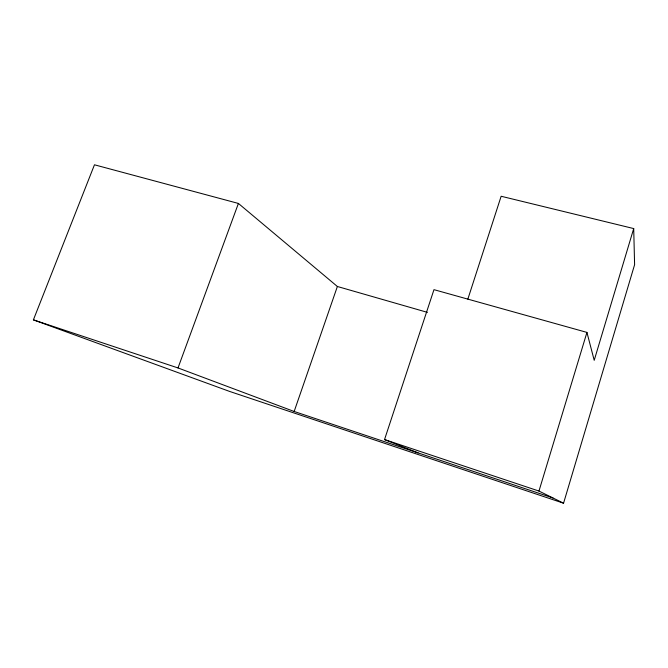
<?xml version="1.0" encoding="UTF-8"?>
<svg xmlns="http://www.w3.org/2000/svg" width="668" height="668" viewBox="0 0 668 668"><rect width="100%" height="100%" fill="white"/><g stroke="black" fill="none" stroke-linecap="round" stroke-linejoin="round"><path stroke-width="1" d="M427.462 312.382L337.373 286.488L238.409 203.439L94.464 164.796L33.4 319.855L229.475 391.381L563.558 503.204L634.6 264.712L633.707 228.573L501.142 196.258L467.85 299.13M633.707 228.573L594.211 360.311L586.938 332.405L433.966 289.661L384.534 439.561L418.093 452.896M563.558 503.204L538.967 491.063L586.938 332.405M552.937 497.961L294.154 411.48L337.373 286.488M33.4 319.855L178.005 367.943L238.409 203.439M384.534 439.561L538.967 491.063M178.005 367.943L294.154 411.48"/></g></svg>
